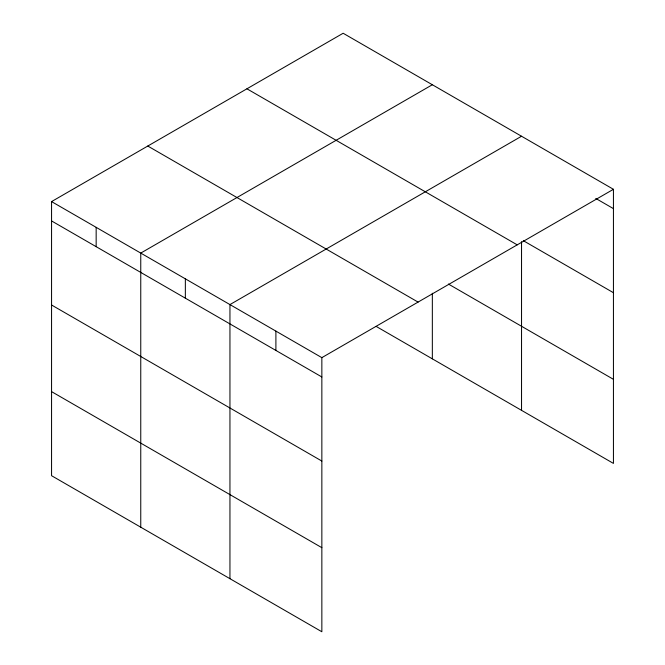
<?xml version="1.0" encoding="UTF-8"?>
<svg xmlns="http://www.w3.org/2000/svg" width="665" height="665" viewBox="0 0 665 665"><rect width="100%" height="100%" fill="white"/><g stroke="black" fill="none" stroke-linecap="round" stroke-linejoin="round"><path stroke-width="1" d="M613.438 189.301L321.852 357.645L321.852 631.75L51.562 475.699L51.562 201.595L343.148 33.25L613.438 189.301L613.438 463.405L376.157 326.407M432.341 84.746L140.756 253.091L140.756 527.195M521.543 136.242L229.949 304.587L229.949 578.691M595.765 198.428L613.438 208.627M523.305 240.672L613.438 292.708M246.931 88.802L517.212 244.853M448.401 284.046L613.438 379.324M147.788 146.042L418.069 302.093M51.562 201.595L321.852 357.645M51.562 220.93L321.852 376.972M51.562 305.002L321.852 461.053M51.562 391.627L321.852 547.677M521.543 241.711L521.543 410.347M432.341 293.232L432.341 358.851M275.9 331.112L275.9 350.447M185.352 278.843L185.352 298.169M96.159 227.347L96.159 246.673"/></g></svg>
